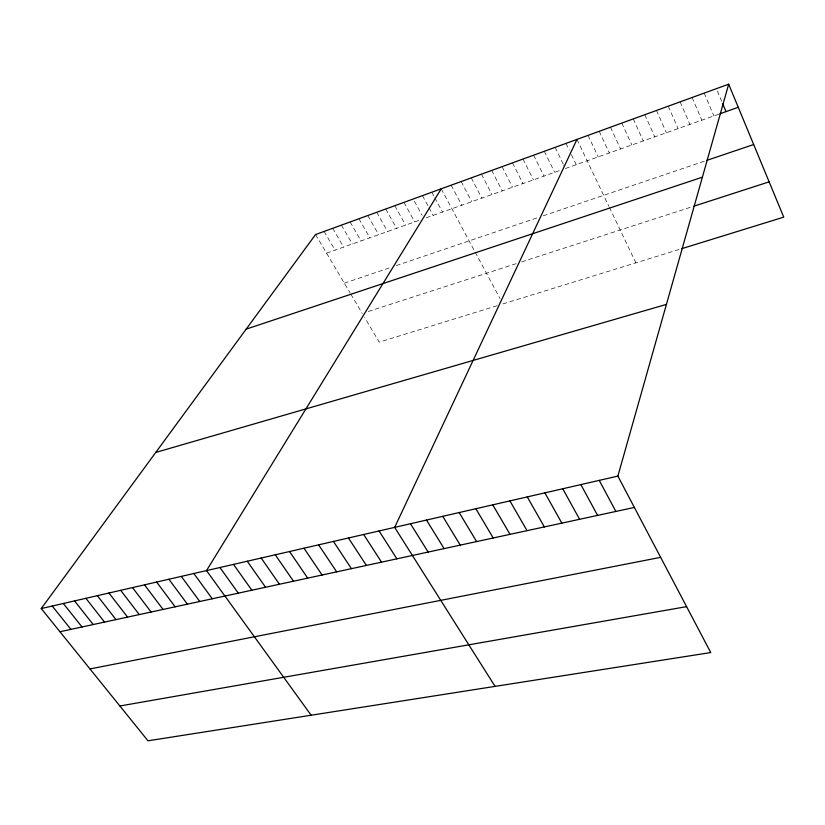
<?xml version="1.0" encoding="UTF-8"?>
<svg xmlns="http://www.w3.org/2000/svg" width="825" height="825" viewBox="0 0 825 825"><rect width="100%" height="100%" fill="white"/><g stroke="black" fill="none" stroke-linecap="round" stroke-linejoin="round"><path stroke-width="0.62" stroke-dasharray="4.12 3.09" d="M326.545 253.131L419.317 220.265M426.226 217.821L559.422 170.631M718.719 114.201L565.403 168.517L563.774 165.175M344.334 283.181L390.73 267.455M396.237 265.598L538.643 217.357M543.262 215.789L705.705 160.762M368.28 311.479L516.11 263.68M521.678 261.876L691.484 206.962M497.114 305.724L379.232 342.148L364.691 317.573M502.899 303.93L679.676 249.305M315.552 234.547L350.13 292.978M350.769 294.061L362.237 313.438M324.091 231.433L335.074 250.109M332.702 228.298L343.664 247.067M341.375 225.142L352.316 243.994M350.12 221.966L361.03 240.91M358.916 218.759L369.817 237.796M367.795 215.531L378.665 234.661M376.726 212.283L387.575 231.505M385.729 209.003L396.557 228.329M394.804 205.703L405.611 225.122M403.951 202.373L414.728 221.894M414.356 201.197L422.122 215.366M422.441 195.638L428.402 206.59M429 207.694L433.166 215.356M431.795 192.235L434.177 196.639M434.765 197.742L442.499 212.056M441.22 188.812L474.592 251.099M475.138 252.11L499.991 298.506M451.162 185.192L461.794 205.219M461.175 181.552L471.776 201.682M471.261 177.87L481.841 198.113M481.439 174.168L491.989 194.514M491.71 170.435L502.219 190.895M502.054 166.671L512.531 187.244M512.49 162.876L522.926 183.562M523.009 159.039L533.414 179.84M533.62 155.182L543.984 176.096M544.314 151.284L554.648 172.322M555.112 147.355L563.238 164.062M565.991 143.395L569.229 150.119M571.385 154.595L576.242 164.67M576.964 139.404L608.871 206.26M609.386 207.353L635.869 262.845M588.029 135.372L598.197 156.894M599.197 131.309L609.324 152.955M610.459 127.215L620.534 148.985M621.823 123.08L631.857 144.973M633.28 118.913L643.263 140.931M644.841 114.706L654.772 136.857M656.494 110.457L666.383 132.743M668.26 106.177L678.098 128.587M680.13 101.857L689.917 124.4M692.103 97.505L701.838 120.182M704.189 93.101L713.862 115.923M717.337 90.967L721.669 101.289"/><path stroke-width="1.24" d="M617.873 476.097L728.681 84.191L315.552 234.547L41.25 608.561L147.984 740.809L710.758 652.554L617.873 476.097L41.25 608.561M576.964 139.404L394.67 527.371L495.062 686.379M441.22 188.812L206.518 570.601L311.138 715.223M719.936 113.767L738.241 107.281M706.881 160.359L753.668 144.519M246.17 329.144L702.384 177.189M693.773 206.229L769.137 181.851M681.904 248.614L783.75 217.14L728.681 84.191M155.75 452.44L666.414 304.394M59.957 631.744L634.373 507.437M89.966 668.931L660.639 557.349M119.883 705.994L686.596 606.643M52.233 606.045L70.929 629.372M63.329 603.498L82.015 626.969M74.549 600.92L93.215 624.546M85.893 598.311L104.548 622.102M97.36 595.681L115.995 619.616M108.952 593.01L127.566 617.11M120.667 590.318L139.27 614.584M132.526 587.596L151.099 612.026M144.509 584.842L163.061 609.438M156.626 582.058L175.158 606.818M168.888 579.243L187.388 604.168M181.283 576.397L199.763 601.487M193.834 573.509L212.273 598.785M219.935 567.518L238.301 593.154M233.516 564.393L251.852 590.215M247.263 561.237L265.557 587.256M261.185 558.04L279.438 584.255M275.272 554.802L293.483 581.212M289.544 551.523L307.704 578.129M303.992 548.202L322.101 575.015M318.625 544.84L336.683 571.859M333.444 541.437L351.44 568.662M348.459 537.993L366.393 565.434M363.66 534.497L381.542 562.155M379.067 530.96L396.877 558.834M410.479 523.741L428.144 552.069M426.494 520.059L444.097 548.615M442.736 516.326L460.247 545.119M459.185 512.552L476.623 541.582M475.86 508.716L493.206 537.982M492.762 504.838L510.025 534.352M509.902 500.899L527.062 530.661M527.278 496.908L544.335 526.928M544.892 492.865L561.846 523.132M562.753 488.761L579.604 519.296M580.862 484.595L597.599 515.398M599.239 480.377L615.863 511.448M722.628 103.589L726 111.622"/></g></svg>
